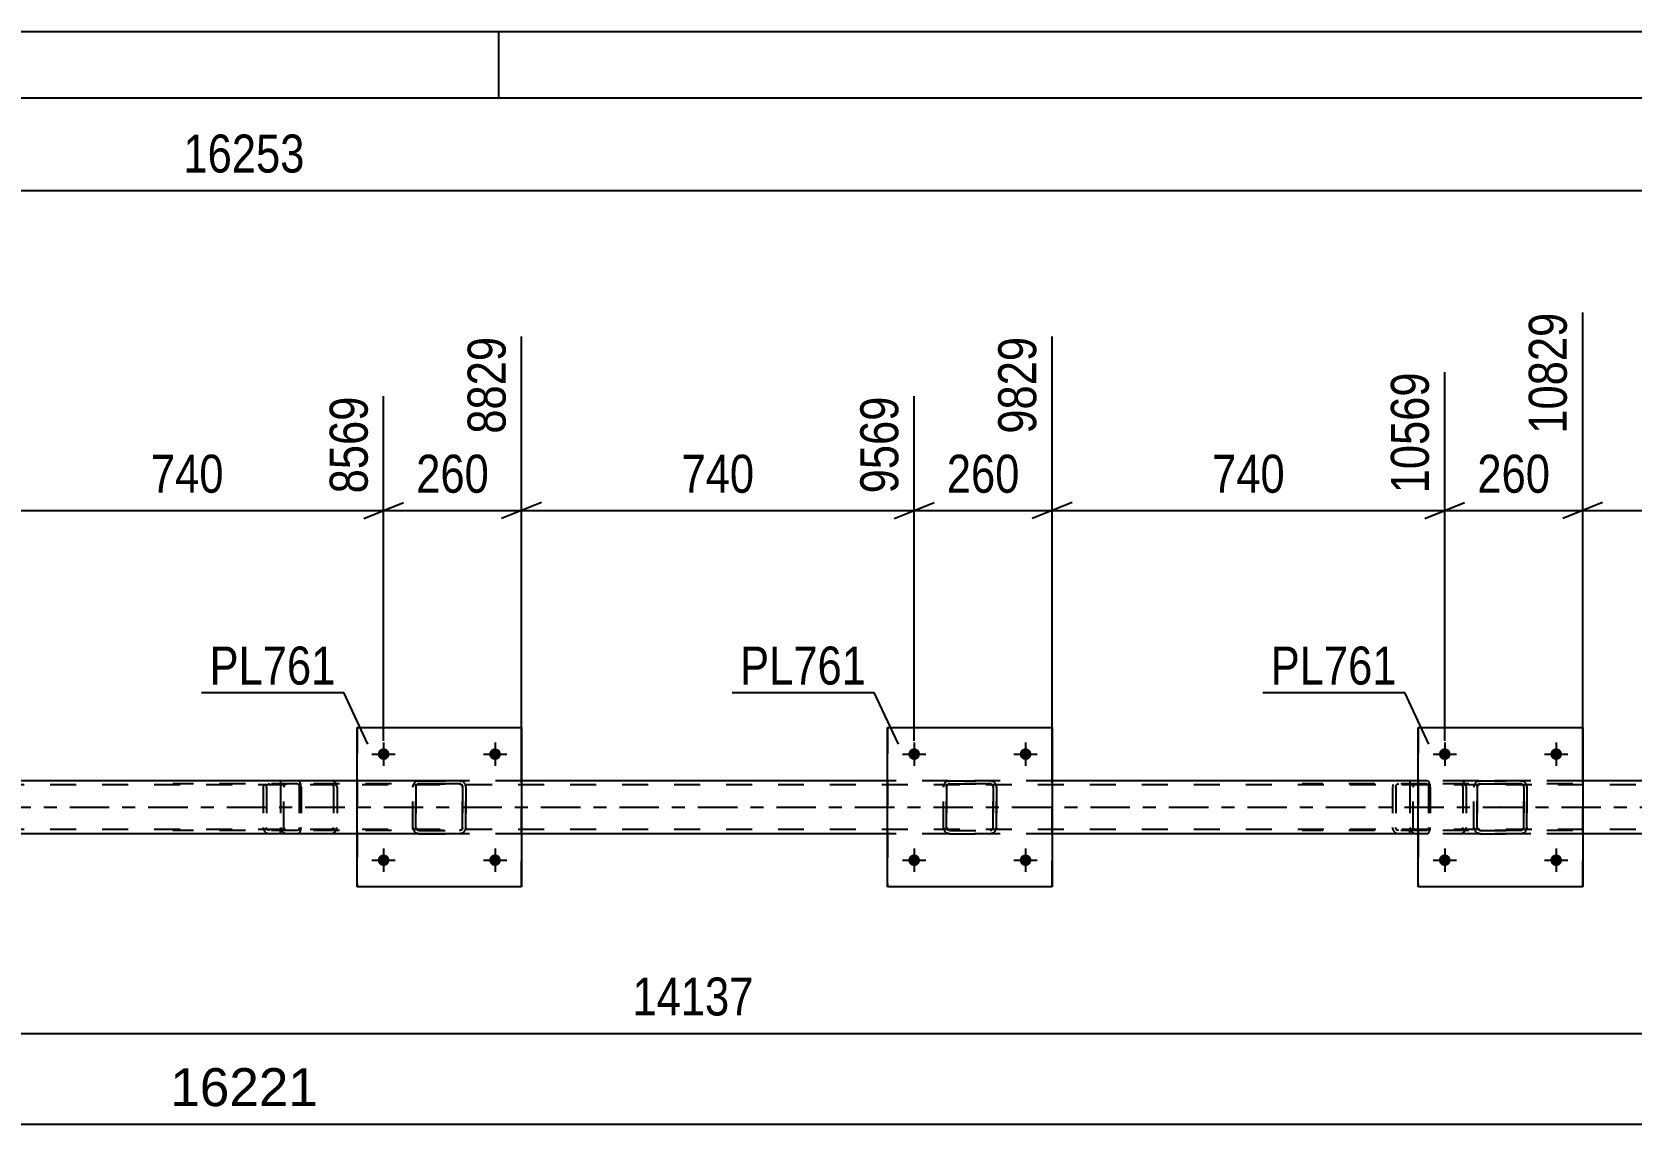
# Model space of a CAD drawing. Header units: millimetres. Extents: x 0 to 841, y 0 to 594.
# Drawn here: x 385.8 to 506.4, y 511.6 to 594 of the extents above; entities that cross this region are included whole.
import ezdxf

# ---------------------------------------------------------------- set-up
doc = ezdxf.new("R2010")
doc.units = ezdxf.units.MM
doc.linetypes.add('DXK_LINE_DOT2', pattern=[3.9198, 1.9599, -1.9599])
doc.linetypes.add('DXK_LINE_DOT3', pattern=[5.9187, 2.979, -0.9799, 0.9799, -0.9799])
doc.styles.add('Arial', font='ARIAL.TTF', dxfattribs={"height": 0.2})
doc.styles.add('Arial Narrow', font='ARIALN.TTF', dxfattribs={"height": 0.2})

# ---------------------------------------------------------------- blocks, each defined once
blk = doc.blocks.new('Unknown-317311729-1113')
at = {"color": 5, "linetype": 'Continuous'}
for p, q in [((841, 594), (0, 594)), ((421, 589), (421, 594)), ((836, 589), (5, 589))]:
    blk.add_line(p, q, dxfattribs=at)
blk = doc.blocks.new('Part-317311729-1514 - 1424')
at = {"color": 7, "linetype": 'DXK_LINE_DOT2'}
for p, q in [((490.96, 537.53), (481.56, 537.53)), ((490.96, 537.29), (481.56, 537.29)), ((488.4, 537.19), (488.37, 537.05)), ((488.37, 537.05), (488.37, 534.01)), ((488.41, 537.24), (488.4, 537.19)), ((488.62, 537.05), (488.64, 537.15)), ((488.62, 537.05), (488.62, 534.01)), ((488.64, 537.15), (488.69, 537.22)), ((488.87, 537.53), (488.68, 537.5)), ((488.69, 537.22), (488.77, 537.28)), ((488.77, 537.28), (488.87, 537.29)), ((489.69, 537.53), (489.69, 537.29)), ((491.07, 537.5), (490.96, 537.53)), ((490.96, 537.29), (491.01, 537.28)), ((491.01, 537.28), (491.06, 537.22)), ((491.06, 537.22), (491.09, 537.15)), ((491.15, 537.39), (491.07, 537.5)), ((491.09, 537.15), (491.1, 537.05)), ((491.1, 537.05), (491.1, 534.01)), ((491.21, 537.24), (491.15, 537.39)), ((491.23, 537.05), (491.21, 537.24)), ((491.23, 537.05), (491.23, 534.01)), ((490.96, 533.77), (481.56, 533.77)), ((490.96, 533.53), (481.56, 533.53)), ((488.37, 534.01), (488.39, 533.93)), ((488.39, 533.93), (488.41, 533.83)), ((488.64, 533.92), (488.62, 534.01)), ((488.69, 533.84), (488.64, 533.92)), ((488.68, 533.57), (488.87, 533.53)), ((488.77, 533.79), (488.69, 533.84)), ((488.87, 533.77), (488.77, 533.79)), ((489.69, 533.53), (489.69, 533.77)), ((491.01, 533.79), (490.96, 533.77)), ((490.96, 533.53), (491.07, 533.57)), ((491.06, 533.84), (491.01, 533.79)), ((491.09, 533.92), (491.06, 533.84)), ((491.07, 533.57), (491.15, 533.67)), ((491.1, 534.01), (491.09, 533.92)), ((491.15, 533.67), (491.21, 533.83)), ((491.21, 533.83), (491.23, 534.01))]:
    blk.add_line(p, q, dxfattribs=at)
blk.add_arc((488.86, 534.03), 0.492, 203.8494, 248.8059, dxfattribs=at)
blk = doc.blocks.new('Bolt-317311729-1639 - 1424')
at = {"linetype": 'Continuous'}
for points in [[(411.88, 531.53), (411.89, 531.62), (411.92, 531.71), (411.97, 531.79), (412.03, 531.86), (412.1, 531.91), (412.19, 531.95), (412.28, 531.97), (412.37, 531.97), (412.46, 531.95), (412.54, 531.91), (412.62, 531.86), (412.68, 531.79), (412.72, 531.71), (412.75, 531.62), (412.76, 531.53), (412.75, 531.44), (412.72, 531.35), (412.68, 531.27), (412.62, 531.21), (412.54, 531.15), (412.46, 531.11), (412.37, 531.1), (412.28, 531.1), (412.19, 531.11), (412.1, 531.15), (412.03, 531.21), (411.97, 531.27), (411.92, 531.35), (411.89, 531.44)], [(420.28, 531.53), (420.29, 531.62), (420.32, 531.71), (420.37, 531.79), (420.43, 531.86), (420.5, 531.91), (420.59, 531.95), (420.68, 531.97), (420.77, 531.97), (420.86, 531.95), (420.94, 531.91), (421.02, 531.86), (421.08, 531.79), (421.12, 531.71), (421.15, 531.62), (421.16, 531.53), (421.15, 531.44), (421.12, 531.35), (421.08, 531.27), (421.02, 531.21), (420.94, 531.15), (420.86, 531.11), (420.77, 531.1), (420.68, 531.1), (420.59, 531.11), (420.5, 531.15), (420.43, 531.21), (420.37, 531.27), (420.32, 531.35), (420.29, 531.44)]]:
    blk.add_hatch(color=1, dxfattribs=at).paths.add_polyline_path(points)
at = {"color": 1, "linetype": 'Continuous'}
for p, q in [((412.32, 532.41), (412.32, 530.65)), ((420.72, 532.41), (420.72, 530.65)), ((411.44, 531.53), (413.2, 531.53)), ((419.84, 531.53), (421.6, 531.53))]:
    blk.add_line(p, q, dxfattribs=at)
blk = doc.blocks.new('Part-317311729-1515 - 1424')
at = {"color": 7, "linetype": 'DXK_LINE_DOT2'}
for p, q in [((405.83, 537.53), (396.42, 537.53)), ((405.83, 537.29), (396.42, 537.29)), ((403.26, 537.19), (403.23, 537.05)), ((403.23, 537.05), (403.23, 534.01)), ((403.27, 537.24), (403.26, 537.19)), ((403.48, 537.05), (403.5, 537.15)), ((403.48, 537.05), (403.48, 534.01)), ((403.5, 537.15), (403.56, 537.22)), ((403.74, 537.53), (403.54, 537.5)), ((403.56, 537.22), (403.64, 537.28)), ((403.64, 537.28), (403.74, 537.29)), ((404.55, 537.53), (404.55, 537.29)), ((405.93, 537.5), (405.83, 537.53)), ((405.83, 537.29), (405.88, 537.28)), ((405.88, 537.28), (405.92, 537.22)), ((405.92, 537.22), (405.95, 537.15)), ((406.02, 537.39), (405.93, 537.5)), ((405.95, 537.15), (405.96, 537.05)), ((405.96, 537.05), (405.96, 534.01)), ((406.08, 537.24), (406.02, 537.39)), ((406.1, 537.05), (406.08, 537.24)), ((406.1, 537.05), (406.1, 534.01)), ((405.83, 533.77), (396.42, 533.77)), ((405.83, 533.53), (396.42, 533.53)), ((403.23, 534.01), (403.25, 533.93)), ((403.25, 533.93), (403.27, 533.83)), ((403.5, 533.92), (403.48, 534.01)), ((403.56, 533.84), (403.5, 533.92)), ((403.54, 533.57), (403.74, 533.53)), ((403.64, 533.79), (403.56, 533.84)), ((403.74, 533.77), (403.64, 533.79)), ((404.55, 533.53), (404.55, 533.77)), ((405.88, 533.79), (405.83, 533.77)), ((405.83, 533.53), (405.93, 533.57)), ((405.92, 533.84), (405.88, 533.79)), ((405.95, 533.92), (405.92, 533.84)), ((405.93, 533.57), (406.02, 533.67)), ((405.96, 534.01), (405.95, 533.92)), ((406.02, 533.67), (406.08, 533.83)), ((406.08, 533.83), (406.1, 534.01))]:
    blk.add_line(p, q, dxfattribs=at)
blk.add_arc((403.72, 534.03), 0.492, 203.8494, 248.8059, dxfattribs=at)
blk = doc.blocks.new('Bolt-317311729-1635 - 1424')
at = {"linetype": 'Continuous'}
for points in [[(491.88, 531.53), (491.89, 531.62), (491.92, 531.71), (491.96, 531.79), (492.03, 531.86), (492.1, 531.91), (492.18, 531.95), (492.27, 531.97), (492.37, 531.97), (492.46, 531.95), (492.54, 531.91), (492.61, 531.86), (492.68, 531.79), (492.72, 531.71), (492.75, 531.62), (492.76, 531.53), (492.75, 531.44), (492.72, 531.35), (492.68, 531.27), (492.61, 531.21), (492.54, 531.15), (492.46, 531.11), (492.37, 531.1), (492.27, 531.1), (492.18, 531.11), (492.1, 531.15), (492.03, 531.21), (491.96, 531.27), (491.92, 531.35), (491.89, 531.44)], [(500.28, 531.53), (500.29, 531.62), (500.32, 531.71), (500.36, 531.79), (500.43, 531.86), (500.5, 531.91), (500.58, 531.95), (500.67, 531.97), (500.77, 531.97), (500.86, 531.95), (500.94, 531.91), (501.01, 531.86), (501.08, 531.79), (501.12, 531.71), (501.15, 531.62), (501.16, 531.53), (501.15, 531.44), (501.12, 531.35), (501.08, 531.27), (501.01, 531.21), (500.94, 531.15), (500.86, 531.11), (500.77, 531.1), (500.67, 531.1), (500.58, 531.11), (500.5, 531.15), (500.43, 531.21), (500.36, 531.27), (500.32, 531.35), (500.29, 531.44)]]:
    blk.add_hatch(color=1, dxfattribs=at).paths.add_polyline_path(points)
at = {"color": 1, "linetype": 'Continuous'}
for p, q in [((492.32, 532.41), (492.32, 530.65)), ((500.72, 532.41), (500.72, 530.65)), ((491.44, 531.53), (493.2, 531.53)), ((499.84, 531.53), (501.6, 531.53))]:
    blk.add_line(p, q, dxfattribs=at)
blk = doc.blocks.new('Part-317311729-1556 - 1424')
at = {"color": 7, "linetype": 'DXK_LINE_DOT2'}
for p, q in [((414.52, 537.05), (414.55, 537.24)), ((414.56, 537.24), (414.52, 537.05)), ((414.52, 534.01), (414.52, 537.05)), ((414.52, 537.05), (414.52, 537.05)), ((414.52, 534.01), (414.52, 537.05)), ((414.78, 537.15), (414.76, 537.05)), ((414.76, 537.05), (414.78, 537.14)), ((414.76, 534.01), (414.76, 537.05)), ((414.76, 537.05), (414.76, 537.05)), ((414.76, 537.05), (414.76, 534.01)), ((414.78, 537.14), (414.83, 537.22)), ((414.83, 537.22), (414.78, 537.15)), ((414.81, 537.5), (415, 537.53)), ((415, 537.53), (414.82, 537.5)), ((414.91, 537.28), (414.83, 537.22)), ((414.83, 537.22), (414.91, 537.27)), ((414.91, 537.27), (415, 537.29)), ((415, 537.29), (414.91, 537.28)), ((415, 537.53), (418.04, 537.53)), ((415, 537.53), (415, 537.53)), ((415, 537.53), (418.04, 537.53)), ((415, 537.29), (418.04, 537.29)), ((415, 537.29), (415, 537.29)), ((418.04, 537.29), (415, 537.29)), ((418.04, 537.53), (418.04, 537.53)), ((418.04, 537.53), (418.22, 537.5)), ((418.23, 537.5), (418.04, 537.53)), ((418.04, 537.29), (418.04, 537.29)), ((418.04, 537.29), (418.13, 537.27)), ((418.13, 537.28), (418.04, 537.29)), ((418.13, 537.28), (418.13, 537.27)), ((418.21, 537.22), (418.13, 537.28)), ((418.13, 537.27), (418.21, 537.22)), ((418.21, 537.22), (418.26, 537.14)), ((418.26, 537.15), (418.21, 537.22)), ((418.28, 537.05), (418.26, 537.15)), ((418.26, 537.14), (418.28, 537.05)), ((418.28, 534.01), (418.28, 537.05)), ((418.28, 537.05), (418.28, 537.05)), ((418.28, 537.05), (418.28, 534.01)), ((418.48, 537.24), (418.52, 537.05)), ((418.52, 537.05), (418.49, 537.24)), ((418.52, 534.01), (418.52, 537.05)), ((418.52, 537.05), (418.52, 537.05)), ((418.52, 537.05), (418.52, 534.01)), ((414.52, 534.01), (414.52, 534.01)), ((414.55, 533.83), (414.52, 534.01)), ((414.52, 534.01), (414.56, 533.83)), ((414.76, 534.01), (414.76, 534.01)), ((414.78, 533.92), (414.76, 534.01)), ((414.76, 534.01), (414.78, 533.92)), ((414.83, 533.84), (414.78, 533.92)), ((414.78, 533.92), (414.83, 533.84)), ((414.81, 533.57), (414.82, 533.57)), ((415, 533.53), (414.81, 533.57)), ((414.82, 533.57), (415, 533.53)), ((414.91, 533.79), (414.83, 533.84)), ((414.83, 533.84), (414.91, 533.79)), ((415, 533.77), (414.91, 533.79)), ((414.91, 533.79), (415, 533.77)), ((415, 533.77), (418.04, 533.77)), ((415, 533.77), (415, 533.77)), ((415, 533.77), (418.04, 533.77)), ((415, 533.53), (418.04, 533.53)), ((415, 533.53), (415, 533.53)), ((415, 533.53), (418.04, 533.53)), ((418.13, 533.79), (418.04, 533.77)), ((418.04, 533.77), (418.13, 533.79)), ((418.04, 533.77), (418.04, 533.77)), ((418.22, 533.57), (418.04, 533.53)), ((418.04, 533.53), (418.23, 533.57)), ((418.04, 533.53), (418.04, 533.53)), ((418.21, 533.84), (418.13, 533.79)), ((418.13, 533.79), (418.21, 533.84)), ((418.26, 533.92), (418.21, 533.84)), ((418.21, 533.84), (418.26, 533.92)), ((418.28, 534.01), (418.26, 533.92)), ((418.26, 533.92), (418.28, 534.01)), ((418.28, 534.01), (418.28, 534.01)), ((418.52, 534.01), (418.48, 533.83)), ((418.49, 533.83), (418.52, 534.01)), ((418.52, 534.01), (418.52, 534.01))]:
    blk.add_line(p, q, dxfattribs=at)
at = {"color": 7, "linetype": 'DXK_LINE_DOT3'}
blk.add_line((416.53, 535.53), (416.52, 535.53), dxfattribs=at)
at = {"color": 7, "linetype": 'DXK_LINE_DOT2'}
for centre, start, end in [((415, 537.05), 112.5, 157.5), ((415, 537.05), 112.5, 157.5), ((418.04, 537.05), 22.5, 67.5), ((418.04, 537.05), 22.5, 67.5), ((415, 534.01), 202.5, 247.5), ((415, 534.01), 202.5, 247.5), ((418.04, 534.01), 292.5, 337.5), ((418.04, 534.01), 292.5, 337.5)]:
    blk.add_arc(centre, 0.48, start, end, dxfattribs=at)
blk = doc.blocks.new('Part-317311729-1561 - 1424')
at = {"color": 2, "linetype": 'Continuous'}
for p, q in [((410.32, 529.53), (410.32, 541.53)), ((410.32, 541.53), (410.32, 541.53)), ((410.32, 541.53), (422.72, 541.53)), ((422.72, 541.53), (422.72, 529.53)), ((410.32, 529.53), (410.32, 529.53)), ((422.72, 529.53), (410.32, 529.53))]:
    blk.add_line(p, q, dxfattribs=at)
at = {"color": 7, "linetype": 'DXK_LINE_DOT2'}
for p, q in [((410.32, 541.53), (410.32, 529.53)), ((410.32, 541.53), (410.32, 541.53)), ((422.72, 529.53), (422.72, 541.53)), ((410.32, 529.53), (410.32, 529.53))]:
    blk.add_line(p, q, dxfattribs=at)
blk = doc.blocks.new('Part-317311729-1562 - 1424')
at = {"color": 7, "linetype": 'DXK_LINE_DOT2'}
for p, q in [((454.52, 537.05), (454.55, 537.24)), ((454.56, 537.24), (454.52, 537.05)), ((454.52, 534.01), (454.52, 537.05)), ((454.52, 537.05), (454.52, 537.05)), ((454.52, 534.01), (454.52, 537.05)), ((454.77, 537.15), (454.76, 537.05)), ((454.76, 537.05), (454.78, 537.14)), ((454.76, 534.01), (454.76, 537.05)), ((454.76, 537.05), (454.76, 537.05)), ((454.76, 537.05), (454.76, 534.01)), ((454.83, 537.22), (454.77, 537.15)), ((454.78, 537.14), (454.83, 537.22)), ((454.81, 537.5), (455, 537.53)), ((455, 537.53), (454.82, 537.5)), ((454.9, 537.28), (454.83, 537.22)), ((454.83, 537.22), (454.91, 537.27)), ((455, 537.29), (454.9, 537.28)), ((454.91, 537.27), (455, 537.29)), ((455, 537.53), (458.04, 537.53)), ((455, 537.53), (455, 537.53)), ((455, 537.53), (458.04, 537.53)), ((455, 537.29), (458.04, 537.29)), ((455, 537.29), (455, 537.29)), ((458.04, 537.29), (455, 537.29)), ((458.04, 537.53), (458.04, 537.53)), ((458.04, 537.53), (458.22, 537.5)), ((458.22, 537.5), (458.04, 537.53)), ((458.04, 537.29), (458.04, 537.29)), ((458.04, 537.29), (458.13, 537.27)), ((458.13, 537.28), (458.04, 537.29)), ((458.13, 537.28), (458.13, 537.27)), ((458.21, 537.22), (458.13, 537.28)), ((458.13, 537.27), (458.21, 537.22)), ((458.21, 537.22), (458.26, 537.14)), ((458.26, 537.15), (458.21, 537.22)), ((458.28, 537.05), (458.26, 537.15)), ((458.26, 537.14), (458.28, 537.05)), ((458.28, 534.01), (458.28, 537.05)), ((458.28, 537.05), (458.28, 537.05)), ((458.28, 537.05), (458.28, 534.01)), ((458.48, 537.24), (458.52, 537.05)), ((458.52, 537.05), (458.48, 537.24)), ((458.52, 534.01), (458.52, 537.05)), ((458.52, 537.05), (458.52, 537.05)), ((458.52, 537.05), (458.52, 534.01)), ((454.52, 534.01), (454.52, 534.01)), ((454.55, 533.83), (454.52, 534.01)), ((454.52, 534.01), (454.56, 533.83)), ((454.76, 534.01), (454.76, 534.01)), ((454.78, 533.92), (454.76, 534.01)), ((454.76, 534.01), (454.77, 533.92)), ((454.77, 533.92), (454.83, 533.84)), ((454.83, 533.84), (454.78, 533.92)), ((454.81, 533.57), (454.82, 533.57)), ((455, 533.53), (454.81, 533.57)), ((454.82, 533.57), (455, 533.53)), ((454.91, 533.79), (454.83, 533.84)), ((454.83, 533.84), (454.9, 533.79)), ((454.9, 533.79), (455, 533.77)), ((455, 533.77), (454.91, 533.79)), ((455, 533.77), (458.04, 533.77)), ((455, 533.77), (455, 533.77)), ((455, 533.77), (458.04, 533.77)), ((455, 533.53), (458.04, 533.53)), ((455, 533.53), (455, 533.53)), ((455, 533.53), (458.04, 533.53)), ((458.13, 533.79), (458.04, 533.77)), ((458.04, 533.77), (458.13, 533.79)), ((458.04, 533.77), (458.04, 533.77)), ((458.22, 533.57), (458.04, 533.53)), ((458.04, 533.53), (458.22, 533.57)), ((458.04, 533.53), (458.04, 533.53)), ((458.21, 533.84), (458.13, 533.79)), ((458.13, 533.79), (458.21, 533.84)), ((458.26, 533.92), (458.21, 533.84)), ((458.21, 533.84), (458.26, 533.92)), ((458.28, 534.01), (458.26, 533.92)), ((458.26, 533.92), (458.28, 534.01)), ((458.28, 534.01), (458.28, 534.01)), ((458.52, 534.01), (458.48, 533.83)), ((458.48, 533.83), (458.52, 534.01)), ((458.52, 534.01), (458.52, 534.01))]:
    blk.add_line(p, q, dxfattribs=at)
at = {"color": 7, "linetype": 'DXK_LINE_DOT3'}
blk.add_line((456.52, 535.53), (456.51, 535.53), dxfattribs=at)
at = {"color": 7, "linetype": 'DXK_LINE_DOT2'}
for centre, start, end in [((455, 537.05), 112.5, 157.5), ((455, 537.05), 112.5, 157.5), ((458.04, 537.05), 22.5, 67.5), ((458.04, 537.05), 22.5, 67.5), ((455, 534.01), 202.5, 247.5), ((455, 534.01), 202.5, 247.5), ((458.04, 534.01), 292.5, 337.5), ((458.04, 534.01), 292.5, 337.5)]:
    blk.add_arc(centre, 0.48, start, end, dxfattribs=at)
blk = doc.blocks.new('Part-317311729-1567 - 1424')
at = {"color": 2, "linetype": 'Continuous'}
for p, q in [((450.32, 529.53), (450.32, 541.53)), ((450.32, 541.53), (450.32, 541.53)), ((450.32, 541.53), (462.72, 541.53)), ((462.72, 541.53), (462.72, 529.53)), ((450.32, 529.53), (450.32, 529.53)), ((462.72, 529.53), (450.32, 529.53))]:
    blk.add_line(p, q, dxfattribs=at)
at = {"color": 7, "linetype": 'DXK_LINE_DOT2'}
for p, q in [((450.32, 541.53), (450.32, 529.53)), ((450.32, 541.53), (450.32, 541.53)), ((462.72, 529.53), (462.72, 541.53)), ((450.32, 529.53), (450.32, 529.53))]:
    blk.add_line(p, q, dxfattribs=at)
blk = doc.blocks.new('Part-317311729-1568 - 1424')
at = {"color": 7, "linetype": 'DXK_LINE_DOT2'}
for p, q in [((494.52, 537.05), (494.55, 537.24)), ((494.56, 537.24), (494.52, 537.05)), ((494.52, 534.01), (494.52, 537.05)), ((494.52, 537.05), (494.52, 537.05)), ((494.52, 534.01), (494.52, 537.05)), ((494.77, 537.15), (494.76, 537.05)), ((494.76, 537.05), (494.78, 537.14)), ((494.76, 534.01), (494.76, 537.05)), ((494.76, 537.05), (494.76, 537.05)), ((494.76, 537.05), (494.76, 534.01)), ((494.83, 537.22), (494.77, 537.15)), ((494.78, 537.14), (494.83, 537.22)), ((494.81, 537.5), (495, 537.53)), ((495, 537.53), (494.82, 537.5)), ((494.9, 537.28), (494.83, 537.22)), ((494.83, 537.22), (494.91, 537.27)), ((495, 537.29), (494.9, 537.28)), ((494.91, 537.27), (495, 537.29)), ((495, 537.53), (498.04, 537.53)), ((495, 537.53), (495, 537.53)), ((495, 537.53), (498.04, 537.53)), ((495, 537.29), (498.04, 537.29)), ((495, 537.29), (495, 537.29)), ((498.04, 537.29), (495, 537.29)), ((498.04, 537.53), (498.04, 537.53)), ((498.04, 537.53), (498.22, 537.5)), ((498.22, 537.5), (498.04, 537.53)), ((498.04, 537.29), (498.04, 537.29)), ((498.04, 537.29), (498.13, 537.27)), ((498.13, 537.28), (498.04, 537.29)), ((498.13, 537.28), (498.13, 537.27)), ((498.2, 537.22), (498.13, 537.28)), ((498.13, 537.27), (498.21, 537.22)), ((498.26, 537.15), (498.2, 537.22)), ((498.21, 537.22), (498.26, 537.14)), ((498.28, 537.05), (498.26, 537.15)), ((498.26, 537.14), (498.28, 537.05)), ((498.28, 534.01), (498.28, 537.05)), ((498.28, 537.05), (498.28, 537.05)), ((498.28, 537.05), (498.28, 534.01)), ((498.48, 537.24), (498.52, 537.05)), ((498.52, 537.05), (498.48, 537.24)), ((498.52, 534.01), (498.52, 537.05)), ((498.52, 537.05), (498.52, 537.05)), ((498.52, 537.05), (498.52, 534.01)), ((494.52, 534.01), (494.52, 534.01)), ((494.55, 533.83), (494.52, 534.01)), ((494.52, 534.01), (494.56, 533.83)), ((494.76, 534.01), (494.76, 534.01)), ((494.78, 533.92), (494.76, 534.01)), ((494.76, 534.01), (494.77, 533.92)), ((494.77, 533.92), (494.83, 533.84)), ((494.83, 533.84), (494.78, 533.92)), ((494.81, 533.57), (494.82, 533.57)), ((495, 533.53), (494.81, 533.57)), ((494.82, 533.57), (495, 533.53)), ((494.91, 533.79), (494.83, 533.84)), ((494.83, 533.84), (494.9, 533.79)), ((494.9, 533.79), (495, 533.77)), ((495, 533.77), (494.91, 533.79)), ((495, 533.77), (498.04, 533.77)), ((495, 533.77), (495, 533.77)), ((495, 533.77), (498.04, 533.77)), ((495, 533.53), (498.04, 533.53)), ((495, 533.53), (495, 533.53)), ((495, 533.53), (498.04, 533.53)), ((498.13, 533.79), (498.04, 533.77)), ((498.04, 533.77), (498.13, 533.79)), ((498.04, 533.77), (498.04, 533.77)), ((498.22, 533.57), (498.04, 533.53)), ((498.04, 533.53), (498.22, 533.57)), ((498.04, 533.53), (498.04, 533.53)), ((498.21, 533.84), (498.13, 533.79)), ((498.13, 533.79), (498.2, 533.84)), ((498.2, 533.84), (498.26, 533.92)), ((498.26, 533.92), (498.21, 533.84)), ((498.28, 534.01), (498.26, 533.92)), ((498.26, 533.92), (498.28, 534.01)), ((498.28, 534.01), (498.28, 534.01)), ((498.52, 534.01), (498.48, 533.83)), ((498.48, 533.83), (498.52, 534.01)), ((498.52, 534.01), (498.52, 534.01))]:
    blk.add_line(p, q, dxfattribs=at)
at = {"color": 7, "linetype": 'DXK_LINE_DOT3'}
blk.add_line((496.52, 535.53), (496.51, 535.53), dxfattribs=at)
at = {"color": 7, "linetype": 'DXK_LINE_DOT2'}
for centre, start, end in [((495, 537.05), 112.5, 157.5), ((495, 537.05), 112.5, 157.5), ((498.04, 537.05), 22.5, 67.5), ((498.04, 537.05), 22.5, 67.5), ((495, 534.01), 202.5, 247.5), ((495, 534.01), 202.5, 247.5), ((498.04, 534.01), 292.5, 337.5), ((498.04, 534.01), 292.5, 337.5)]:
    blk.add_arc(centre, 0.48, start, end, dxfattribs=at)
blk = doc.blocks.new('Part-317311729-1573 - 1424')
at = {"color": 2, "linetype": 'Continuous'}
for p, q in [((490.32, 529.53), (490.32, 541.53)), ((490.32, 541.53), (490.32, 541.53)), ((490.32, 541.53), (502.72, 541.53)), ((502.72, 541.53), (502.72, 529.53)), ((490.32, 529.53), (490.32, 529.53)), ((502.72, 529.53), (490.32, 529.53))]:
    blk.add_line(p, q, dxfattribs=at)
at = {"color": 7, "linetype": 'DXK_LINE_DOT2'}
for p, q in [((490.32, 541.53), (490.32, 529.53)), ((490.32, 541.53), (490.32, 541.53)), ((502.72, 529.53), (502.72, 541.53)), ((490.32, 529.53), (490.32, 529.53))]:
    blk.add_line(p, q, dxfattribs=at)
blk = doc.blocks.new('Bolt-317311729-1634 - 1424')
at = {"linetype": 'Continuous'}
for points in [[(491.88, 539.53), (491.89, 539.62), (491.92, 539.71), (491.96, 539.79), (492.03, 539.86), (492.1, 539.91), (492.18, 539.95), (492.27, 539.97), (492.37, 539.97), (492.46, 539.95), (492.54, 539.91), (492.61, 539.86), (492.68, 539.79), (492.72, 539.71), (492.75, 539.62), (492.76, 539.53), (492.75, 539.44), (492.72, 539.35), (492.68, 539.27), (492.61, 539.21), (492.54, 539.15), (492.46, 539.11), (492.37, 539.1), (492.27, 539.1), (492.18, 539.11), (492.1, 539.15), (492.03, 539.21), (491.96, 539.27), (491.92, 539.35), (491.89, 539.44)], [(500.28, 539.53), (500.29, 539.62), (500.32, 539.71), (500.36, 539.79), (500.43, 539.86), (500.5, 539.91), (500.58, 539.95), (500.67, 539.97), (500.77, 539.97), (500.86, 539.95), (500.94, 539.91), (501.01, 539.86), (501.08, 539.79), (501.12, 539.71), (501.15, 539.62), (501.16, 539.53), (501.15, 539.44), (501.12, 539.35), (501.08, 539.27), (501.01, 539.21), (500.94, 539.15), (500.86, 539.11), (500.77, 539.1), (500.67, 539.1), (500.58, 539.11), (500.5, 539.15), (500.43, 539.21), (500.36, 539.27), (500.32, 539.35), (500.29, 539.44)]]:
    blk.add_hatch(color=1, dxfattribs=at).paths.add_polyline_path(points)
at = {"color": 1, "linetype": 'Continuous'}
for p, q in [((492.32, 540.41), (492.32, 538.65)), ((500.72, 540.41), (500.72, 538.65)), ((491.44, 539.53), (493.2, 539.53)), ((499.84, 539.53), (501.6, 539.53))]:
    blk.add_line(p, q, dxfattribs=at)
blk = doc.blocks.new('Bolt-317311729-1636 - 1424')
at = {"linetype": 'Continuous'}
for points in [[(451.88, 539.53), (451.89, 539.62), (451.92, 539.71), (451.96, 539.79), (452.03, 539.86), (452.1, 539.91), (452.18, 539.95), (452.27, 539.97), (452.37, 539.97), (452.46, 539.95), (452.54, 539.91), (452.61, 539.86), (452.68, 539.79), (452.72, 539.71), (452.75, 539.62), (452.76, 539.53), (452.75, 539.44), (452.72, 539.35), (452.68, 539.27), (452.61, 539.21), (452.54, 539.15), (452.46, 539.11), (452.37, 539.1), (452.27, 539.1), (452.18, 539.11), (452.1, 539.15), (452.03, 539.21), (451.96, 539.27), (451.92, 539.35), (451.89, 539.44)], [(460.28, 539.53), (460.29, 539.62), (460.32, 539.71), (460.36, 539.79), (460.43, 539.86), (460.5, 539.91), (460.58, 539.95), (460.67, 539.97), (460.77, 539.97), (460.86, 539.95), (460.94, 539.91), (461.01, 539.86), (461.08, 539.79), (461.12, 539.71), (461.15, 539.62), (461.16, 539.53), (461.15, 539.44), (461.12, 539.35), (461.08, 539.27), (461.01, 539.21), (460.94, 539.15), (460.86, 539.11), (460.77, 539.1), (460.67, 539.1), (460.58, 539.11), (460.5, 539.15), (460.43, 539.21), (460.36, 539.27), (460.32, 539.35), (460.29, 539.44)]]:
    blk.add_hatch(color=1, dxfattribs=at).paths.add_polyline_path(points)
at = {"color": 1, "linetype": 'Continuous'}
for p, q in [((452.32, 540.41), (452.32, 538.65)), ((460.72, 540.41), (460.72, 538.65)), ((451.44, 539.53), (453.2, 539.53)), ((459.84, 539.53), (461.6, 539.53))]:
    blk.add_line(p, q, dxfattribs=at)
blk = doc.blocks.new('Bolt-317311729-1637 - 1424')
at = {"linetype": 'Continuous'}
for points in [[(451.88, 531.53), (451.89, 531.62), (451.92, 531.71), (451.96, 531.79), (452.03, 531.86), (452.1, 531.91), (452.18, 531.95), (452.27, 531.97), (452.37, 531.97), (452.46, 531.95), (452.54, 531.91), (452.61, 531.86), (452.68, 531.79), (452.72, 531.71), (452.75, 531.62), (452.76, 531.53), (452.75, 531.44), (452.72, 531.35), (452.68, 531.27), (452.61, 531.21), (452.54, 531.15), (452.46, 531.11), (452.37, 531.1), (452.27, 531.1), (452.18, 531.11), (452.1, 531.15), (452.03, 531.21), (451.96, 531.27), (451.92, 531.35), (451.89, 531.44)], [(460.28, 531.53), (460.29, 531.62), (460.32, 531.71), (460.36, 531.79), (460.43, 531.86), (460.5, 531.91), (460.58, 531.95), (460.67, 531.97), (460.77, 531.97), (460.86, 531.95), (460.94, 531.91), (461.01, 531.86), (461.08, 531.79), (461.12, 531.71), (461.15, 531.62), (461.16, 531.53), (461.15, 531.44), (461.12, 531.35), (461.08, 531.27), (461.01, 531.21), (460.94, 531.15), (460.86, 531.11), (460.77, 531.1), (460.67, 531.1), (460.58, 531.11), (460.5, 531.15), (460.43, 531.21), (460.36, 531.27), (460.32, 531.35), (460.29, 531.44)]]:
    blk.add_hatch(color=1, dxfattribs=at).paths.add_polyline_path(points)
at = {"color": 1, "linetype": 'Continuous'}
for p, q in [((452.32, 532.41), (452.32, 530.65)), ((460.72, 532.41), (460.72, 530.65)), ((451.44, 531.53), (453.2, 531.53)), ((459.84, 531.53), (461.6, 531.53))]:
    blk.add_line(p, q, dxfattribs=at)
blk = doc.blocks.new('Bolt-317311729-1638 - 1424')
at = {"linetype": 'Continuous'}
for points in [[(411.88, 539.53), (411.89, 539.62), (411.92, 539.71), (411.97, 539.79), (412.03, 539.86), (412.1, 539.91), (412.19, 539.95), (412.28, 539.97), (412.37, 539.97), (412.46, 539.95), (412.54, 539.91), (412.62, 539.86), (412.68, 539.79), (412.72, 539.71), (412.75, 539.62), (412.76, 539.53), (412.75, 539.44), (412.72, 539.35), (412.68, 539.27), (412.62, 539.21), (412.54, 539.15), (412.46, 539.11), (412.37, 539.1), (412.28, 539.1), (412.19, 539.11), (412.1, 539.15), (412.03, 539.21), (411.97, 539.27), (411.92, 539.35), (411.89, 539.44)], [(420.28, 539.53), (420.29, 539.62), (420.32, 539.71), (420.37, 539.79), (420.43, 539.86), (420.5, 539.91), (420.59, 539.95), (420.68, 539.97), (420.77, 539.97), (420.86, 539.95), (420.94, 539.91), (421.02, 539.86), (421.08, 539.79), (421.12, 539.71), (421.15, 539.62), (421.16, 539.53), (421.15, 539.44), (421.12, 539.35), (421.08, 539.27), (421.02, 539.21), (420.94, 539.15), (420.86, 539.11), (420.77, 539.1), (420.68, 539.1), (420.59, 539.11), (420.5, 539.15), (420.43, 539.21), (420.37, 539.27), (420.32, 539.35), (420.29, 539.44)]]:
    blk.add_hatch(color=1, dxfattribs=at).paths.add_polyline_path(points)
at = {"color": 1, "linetype": 'Continuous'}
for p, q in [((412.32, 540.41), (412.32, 538.65)), ((420.72, 540.41), (420.72, 538.65)), ((411.44, 539.53), (413.2, 539.53)), ((419.84, 539.53), (421.6, 539.53))]:
    blk.add_line(p, q, dxfattribs=at)
blk = doc.blocks.new('Part-317311729-1675 - 1424')
at = {"color": 7, "linetype": 'DXK_LINE_DOT2'}
for p, q in [((718.4, 537.21), (122.32, 537.21)), ((422.72, 537.53), (410.32, 537.53)), ((462.72, 537.53), (450.32, 537.53)), ((502.72, 537.53), (490.32, 537.53)), ((718.4, 533.85), (122.32, 533.85)), ((422.72, 533.53), (410.32, 533.53)), ((462.72, 533.53), (450.32, 533.53)), ((502.72, 533.53), (490.32, 533.53))]:
    blk.add_line(p, q, dxfattribs=at)
at = {"color": 2, "linetype": 'Continuous'}
for p, q in [((410.32, 537.53), (382.72, 537.53)), ((450.32, 537.53), (422.72, 537.53)), ((490.32, 537.53), (462.72, 537.53)), ((530.32, 537.53), (502.72, 537.53)), ((410.32, 533.53), (382.72, 533.53)), ((450.32, 533.53), (422.72, 533.53)), ((490.32, 533.53), (462.72, 533.53)), ((530.32, 533.53), (502.72, 533.53))]:
    blk.add_line(p, q, dxfattribs=at)
at = {"color": 7, "linetype": 'DXK_LINE_DOT3'}
blk.add_line((122.32, 535.53), (718.4, 535.53), dxfattribs=at)
blk = doc.blocks.new('Part-317311729-1718 - 1424')
at = {"color": 7, "linetype": 'DXK_LINE_DOT2'}
for p, q in [((404.58, 537.19), (404.55, 537.05)), ((404.55, 537.05), (404.55, 534.01)), ((404.59, 537.24), (404.58, 537.19)), ((404.81, 537.05), (404.83, 537.15)), ((404.81, 534.01), (404.81, 537.05)), ((404.83, 537.15), (404.88, 537.22)), ((405.06, 537.53), (404.87, 537.5)), ((404.88, 537.22), (404.96, 537.28)), ((404.96, 537.28), (405.06, 537.29)), ((416.84, 537.53), (405.06, 537.53)), ((416.84, 537.29), (405.06, 537.29)), ((408.49, 537.5), (408.3, 537.53)), ((408.3, 537.29), (408.39, 537.28)), ((408.39, 537.28), (408.48, 537.22)), ((408.48, 537.22), (408.53, 537.15)), ((408.53, 537.15), (408.55, 537.05)), ((408.55, 537.05), (408.55, 534.01)), ((408.78, 537.19), (408.77, 537.24)), ((408.81, 537.05), (408.78, 537.19)), ((408.81, 537.05), (408.81, 534.01)), ((404.55, 534.01), (404.57, 533.93)), ((404.57, 533.93), (404.59, 533.83)), ((404.83, 533.92), (404.81, 534.01)), ((404.88, 533.84), (404.83, 533.92)), ((404.87, 533.57), (405.06, 533.53)), ((404.96, 533.79), (404.88, 533.84)), ((405.06, 533.77), (404.96, 533.79)), ((416.84, 533.77), (405.06, 533.77)), ((416.84, 533.53), (405.06, 533.53)), ((408.39, 533.79), (408.3, 533.77)), ((408.3, 533.53), (408.49, 533.57)), ((408.48, 533.84), (408.39, 533.79)), ((408.53, 533.92), (408.48, 533.84)), ((408.55, 534.01), (408.53, 533.92)), ((408.77, 533.83), (408.79, 533.93)), ((408.79, 533.93), (408.81, 534.01))]:
    blk.add_line(p, q, dxfattribs=at)
for centre, start, end in [((408.32, 537.03), 24.32, 69.2417), ((405.04, 534.03), 204.32, 249.2417), ((408.32, 534.03), 290.7583, 335.68)]:
    blk.add_arc(centre, 0.496, start, end, dxfattribs=at)
blk = doc.blocks.new('Part-317311729-1719 - 1424')
at = {"color": 7, "linetype": 'DXK_LINE_DOT2'}
for p, q in [((489.71, 537.19), (489.69, 537.05)), ((489.69, 537.05), (489.69, 534.01)), ((489.72, 537.24), (489.71, 537.19)), ((489.94, 537.05), (489.96, 537.15)), ((489.94, 534.01), (489.94, 537.05)), ((489.96, 537.15), (490.02, 537.22)), ((490.2, 537.53), (490, 537.5)), ((490.02, 537.22), (490.1, 537.28)), ((490.1, 537.28), (490.2, 537.29)), ((501.97, 537.53), (490.2, 537.53)), ((501.97, 537.29), (490.2, 537.29)), ((493.63, 537.5), (493.43, 537.53)), ((493.43, 537.29), (493.53, 537.28)), ((493.53, 537.28), (493.61, 537.22)), ((493.61, 537.22), (493.67, 537.15)), ((493.67, 537.15), (493.69, 537.05)), ((493.69, 537.05), (493.69, 534.01)), ((493.91, 537.19), (493.9, 537.24)), ((493.94, 537.05), (493.91, 537.19)), ((493.94, 537.05), (493.94, 534.01)), ((489.69, 534.01), (489.7, 533.93)), ((489.7, 533.93), (489.72, 533.83)), ((489.96, 533.92), (489.94, 534.01)), ((490.02, 533.84), (489.96, 533.92)), ((490, 533.57), (490.2, 533.53)), ((490.1, 533.79), (490.02, 533.84)), ((490.2, 533.77), (490.1, 533.79)), ((501.97, 533.77), (490.2, 533.77)), ((501.97, 533.53), (490.2, 533.53)), ((493.53, 533.79), (493.43, 533.77)), ((493.43, 533.53), (493.63, 533.57)), ((493.61, 533.84), (493.53, 533.79)), ((493.67, 533.92), (493.61, 533.84)), ((493.69, 534.01), (493.67, 533.92)), ((493.9, 533.83), (493.94, 534.01))]:
    blk.add_line(p, q, dxfattribs=at)
for centre, start, end in [((493.45, 537.03), 24.32, 69.2417), ((490.18, 534.03), 204.32, 249.2417), ((493.45, 534.03), 290.7583, 335.68)]:
    blk.add_arc(centre, 0.496, start, end, dxfattribs=at)
blk = doc.blocks.new('StraightDimension-317311729-2033 - 1424')
at = {"color": 7, "linetype": 'Continuous'}
for p, q in [((462.72, 538.53), (462.72, 571.02)), ((452.32, 540.53), (452.32, 566.52)), ((450.82, 557.3), (453.82, 558.5)), ((464.22, 558.5), (461.22, 557.3)), ((452.32, 557.9), (462.72, 557.9))]:
    blk.add_line(p, q, dxfattribs=at)
at = {"color": 0}
blk.add_wipeout([(460.86, 558.65), (460.86, 562.85), (454.18, 562.85), (454.18, 558.65)], dxfattribs=at)
at = {"color": 3, "style": 'Arial Narrow'}
blk.add_text('260', height=2.863, dxfattribs=at).set_placement((454.78, 559.25))
at = {"color": 0, "linetype": 'Continuous'}
blk.add_wipeout([(462.12, 571.62), (457.92, 571.62), (457.92, 563.1), (462.12, 563.1)], dxfattribs=at)
at = {"color": 3, "linetype": 'Continuous', "style": 'Arial Narrow'}
blk.add_text('9829', height=2.863, rotation=90.0002, dxfattribs=at).set_placement((461.52, 563.7))
blk = doc.blocks.new('StraightDimension-317311729-2319 - 1424')
at = {"color": 7, "linetype": 'Continuous'}
blk.add_line((85.2, 511.63), (718.4, 511.63), dxfattribs=at)
at = {"color": 0}
blk.add_wipeout([(407.96, 512.38), (407.96, 516.58), (395.64, 516.58), (395.64, 512.38)], dxfattribs=at)
at = {"color": 3, "style": 'Arial'}
blk.add_text('16221', height=2.865, dxfattribs=at).set_placement((396.24, 512.98))
blk = doc.blocks.new('StraightDimension-317311729-2388 - 1424')
at = {"color": 7, "linetype": 'Continuous'}
blk.add_line((84.56, 582.05), (719.04, 582.05), dxfattribs=at)
at = {"color": 0}
blk.add_wipeout([(406.97, 582.8), (406.97, 587), (396.63, 587), (396.63, 582.8)], dxfattribs=at)
at = {"color": 3, "style": 'Arial Narrow'}
blk.add_text('16253', height=2.863, dxfattribs=at).set_placement((397.23, 583.4))
blk = doc.blocks.new('StraightDimension-317311729-1994 - 1424')
at = {"color": 7, "linetype": 'Continuous'}
for p, q in [((502.72, 538.53), (502.72, 572.84)), ((532.32, 540.53), (532.32, 568.34)), ((504.22, 558.5), (501.22, 557.3)), ((530.82, 557.3), (533.82, 558.5)), ((502.72, 557.9), (532.32, 557.9))]:
    blk.add_line(p, q, dxfattribs=at)
at = {"color": 0}
blk.add_wipeout([(520.86, 558.65), (520.86, 562.85), (514.18, 562.85), (514.18, 558.65)], dxfattribs=at)
at = {"color": 3, "style": 'Arial Narrow'}
blk.add_text('740', height=2.863, dxfattribs=at).set_placement((514.78, 559.25))
at = {"color": 0, "linetype": 'Continuous'}
blk.add_wipeout([(531.72, 568.94), (527.52, 568.94), (527.52, 558.6), (531.72, 558.6)], dxfattribs=at)
at = {"color": 3, "linetype": 'Continuous', "style": 'Arial Narrow'}
blk.add_text('11569', height=2.863, rotation=90.0002, dxfattribs=at).set_placement((531.12, 559.2))
blk = doc.blocks.new('StraightDimension-317311729-2007 - 1424')
at = {"color": 7, "linetype": 'Continuous'}
for p, q in [((502.72, 538.53), (502.72, 572.84)), ((492.32, 540.53), (492.32, 568.34)), ((490.82, 557.3), (493.82, 558.5)), ((504.22, 558.5), (501.22, 557.3)), ((492.32, 557.9), (502.72, 557.9))]:
    blk.add_line(p, q, dxfattribs=at)
at = {"color": 0}
blk.add_wipeout([(500.86, 558.65), (500.86, 562.85), (494.18, 562.85), (494.18, 558.65)], dxfattribs=at)
at = {"color": 3, "style": 'Arial Narrow'}
blk.add_text('260', height=2.863, dxfattribs=at).set_placement((494.78, 559.25))
at = {"color": 0, "linetype": 'Continuous'}
blk.add_wipeout([(502.12, 573.44), (497.92, 573.44), (497.92, 563.1), (502.12, 563.1)], dxfattribs=at)
at = {"color": 3, "linetype": 'Continuous', "style": 'Arial Narrow'}
blk.add_text('10829', height=2.863, rotation=90.0002, dxfattribs=at).set_placement((501.52, 563.7))
blk = doc.blocks.new('StraightDimension-317311729-2020 - 1424')
at = {"color": 7, "linetype": 'Continuous'}
for p, q in [((462.72, 538.53), (462.72, 571.02)), ((492.32, 540.53), (492.32, 568.34)), ((464.22, 558.5), (461.22, 557.3)), ((490.82, 557.3), (493.82, 558.5)), ((462.72, 557.9), (492.32, 557.9))]:
    blk.add_line(p, q, dxfattribs=at)
at = {"color": 0}
blk.add_wipeout([(480.86, 558.65), (480.86, 562.85), (474.18, 562.85), (474.18, 558.65)], dxfattribs=at)
at = {"color": 3, "style": 'Arial Narrow'}
blk.add_text('740', height=2.863, dxfattribs=at).set_placement((474.78, 559.25))
at = {"color": 0, "linetype": 'Continuous'}
blk.add_wipeout([(491.72, 568.94), (487.52, 568.94), (487.52, 558.6), (491.72, 558.6)], dxfattribs=at)
at = {"color": 3, "linetype": 'Continuous', "style": 'Arial Narrow'}
blk.add_text('10569', height=2.863, rotation=90.0002, dxfattribs=at).set_placement((491.12, 559.2))
blk = doc.blocks.new('StraightDimension-317311729-2046 - 1424')
at = {"color": 7, "linetype": 'Continuous'}
for p, q in [((422.72, 538.53), (422.72, 571.02)), ((452.32, 540.53), (452.32, 566.52)), ((424.22, 558.5), (421.22, 557.3)), ((450.82, 557.3), (453.82, 558.5)), ((422.72, 557.9), (452.32, 557.9))]:
    blk.add_line(p, q, dxfattribs=at)
at = {"color": 0}
blk.add_wipeout([(440.86, 558.65), (440.86, 562.85), (434.18, 562.85), (434.18, 558.65)], dxfattribs=at)
at = {"color": 3, "style": 'Arial Narrow'}
blk.add_text('740', height=2.863, dxfattribs=at).set_placement((434.78, 559.25))
at = {"color": 0, "linetype": 'Continuous'}
blk.add_wipeout([(451.72, 567.12), (447.52, 567.12), (447.52, 558.6), (451.72, 558.6)], dxfattribs=at)
at = {"color": 3, "linetype": 'Continuous', "style": 'Arial Narrow'}
blk.add_text('9569', height=2.863, rotation=90.0002, dxfattribs=at).set_placement((451.12, 559.2))
blk = doc.blocks.new('StraightDimension-317311729-2059 - 1424')
at = {"color": 7, "linetype": 'Continuous'}
for p, q in [((422.72, 538.53), (422.72, 571.02)), ((412.32, 540.53), (412.32, 566.52)), ((410.82, 557.3), (413.82, 558.5)), ((424.22, 558.5), (421.22, 557.3)), ((412.32, 557.9), (422.72, 557.9))]:
    blk.add_line(p, q, dxfattribs=at)
at = {"color": 0}
blk.add_wipeout([(420.86, 558.65), (420.86, 562.85), (414.18, 562.85), (414.18, 558.65)], dxfattribs=at)
at = {"color": 3, "style": 'Arial Narrow'}
blk.add_text('260', height=2.863, dxfattribs=at).set_placement((414.78, 559.25))
at = {"color": 0, "linetype": 'Continuous'}
blk.add_wipeout([(422.12, 571.62), (417.92, 571.62), (417.92, 563.1), (422.12, 563.1)], dxfattribs=at)
at = {"color": 3, "linetype": 'Continuous', "style": 'Arial Narrow'}
blk.add_text('8829', height=2.863, rotation=90.0002, dxfattribs=at).set_placement((421.52, 563.7))
blk = doc.blocks.new('StraightDimension-317311729-2072 - 1424')
at = {"color": 7, "linetype": 'Continuous'}
for p, q in [((382.72, 538.53), (382.72, 571.02)), ((412.32, 540.53), (412.32, 566.52)), ((384.22, 558.5), (381.22, 557.3)), ((410.82, 557.3), (413.82, 558.5)), ((382.72, 557.9), (412.32, 557.9))]:
    blk.add_line(p, q, dxfattribs=at)
at = {"color": 0}
blk.add_wipeout([(400.87, 558.65), (400.87, 562.85), (394.18, 562.85), (394.18, 558.65)], dxfattribs=at)
at = {"color": 3, "style": 'Arial Narrow'}
blk.add_text('740', height=2.863, dxfattribs=at).set_placement((394.78, 559.25))
at = {"color": 0, "linetype": 'Continuous'}
blk.add_wipeout([(411.72, 567.12), (407.52, 567.12), (407.52, 558.6), (411.72, 558.6)], dxfattribs=at)
at = {"color": 3, "linetype": 'Continuous', "style": 'Arial Narrow'}
blk.add_text('8569', height=2.863, rotation=90.0002, dxfattribs=at).set_placement((411.12, 559.2))
blk = doc.blocks.new('StraightDimension-317311729-2300 - 1424')
at = {"color": 7, "linetype": 'Continuous'}
blk.add_line((152.91, 518.47), (718.4, 518.47), dxfattribs=at)
at = {"color": 0}
blk.add_wipeout([(440.82, 519.22), (440.82, 523.42), (430.48, 523.42), (430.48, 519.22)], dxfattribs=at)
at = {"color": 3, "style": 'Arial Narrow'}
blk.add_text('14137', height=2.863, dxfattribs=at).set_placement((431.08, 519.82))
blk = doc.blocks.new('Mark-317311729-1557 - 1424')
at = {"color": 0}
blk.add_wipeout([(408.71, 544.78), (408.71, 547.78), (399.2, 547.78), (399.2, 544.78)], dxfattribs=at)
blk.add_wipeout([(408.71, 544.78), (408.71, 547.78), (399.2, 547.78), (399.2, 544.78)], dxfattribs=at)
at = {"color": 30, "linetype": 'Continuous'}
for p in [(398.6, 544.18), (411.13, 540.28)]:
    blk.add_line(p, (409.31, 544.18), dxfattribs=at)
at = {"color": 3, "style": 'Arial Narrow'}
blk.add_text('PL761', height=2.863, dxfattribs=at).set_placement((399.2, 544.78))
blk = doc.blocks.new('Mark-317311729-1563 - 1424')
at = {"color": 0}
blk.add_wipeout([(448.71, 544.78), (448.71, 547.78), (439.2, 547.78), (439.2, 544.78)], dxfattribs=at)
blk.add_wipeout([(448.71, 544.78), (448.71, 547.78), (439.2, 547.78), (439.2, 544.78)], dxfattribs=at)
at = {"color": 30, "linetype": 'Continuous'}
for p in [(438.6, 544.18), (451.13, 540.28)]:
    blk.add_line(p, (449.31, 544.18), dxfattribs=at)
at = {"color": 3, "style": 'Arial Narrow'}
blk.add_text('PL761', height=2.863, dxfattribs=at).set_placement((439.2, 544.78))
blk = doc.blocks.new('Mark-317311729-1569 - 1424')
at = {"color": 0}
blk.add_wipeout([(488.71, 544.78), (488.71, 547.78), (479.2, 547.78), (479.2, 544.78)], dxfattribs=at)
blk.add_wipeout([(488.71, 544.78), (488.71, 547.78), (479.2, 547.78), (479.2, 544.78)], dxfattribs=at)
at = {"color": 30, "linetype": 'Continuous'}
for p in [(478.6, 544.18), (491.13, 540.28)]:
    blk.add_line(p, (489.31, 544.18), dxfattribs=at)
at = {"color": 3, "style": 'Arial Narrow'}
blk.add_text('PL761', height=2.863, dxfattribs=at).set_placement((479.2, 544.78))

msp = doc.modelspace()

# ---------------------------------------------------------------- block references
for name in ['Unknown-317311729-1113', 'Part-317311729-1561 - 1424', 'Part-317311729-1567 - 1424', 'Part-317311729-1573 - 1424', 'Bolt-317311729-1638 - 1424', 'Bolt-317311729-1636 - 1424', 'Bolt-317311729-1634 - 1424', 'Part-317311729-1675 - 1424', 'Part-317311729-1515 - 1424', 'Part-317311729-1718 - 1424', 'Part-317311729-1556 - 1424', 'Part-317311729-1562 - 1424', 'Part-317311729-1514 - 1424', 'Part-317311729-1719 - 1424', 'Part-317311729-1568 - 1424', 'Bolt-317311729-1639 - 1424', 'Bolt-317311729-1637 - 1424', 'Bolt-317311729-1635 - 1424']:
    msp.add_blockref(name, (0, 0))

# ---------------------------------------------------------------- next in the draw order: block references
for name in ['StraightDimension-317311729-2033 - 1424', 'StraightDimension-317311729-2319 - 1424']:
    msp.add_blockref(name, (0, 0))

# ---------------------------------------------------------------- next in the draw order: block references
for name in ['StraightDimension-317311729-2388 - 1424', 'StraightDimension-317311729-2300 - 1424']:
    msp.add_blockref(name, (0, 0))

# ---------------------------------------------------------------- next in the draw order: block references
for name in ['StraightDimension-317311729-1994 - 1424', 'StraightDimension-317311729-2046 - 1424']:
    msp.add_blockref(name, (0, 0))

# ---------------------------------------------------------------- next in the draw order: block references
for name in ['StraightDimension-317311729-2007 - 1424', 'StraightDimension-317311729-2059 - 1424', 'Mark-317311729-1563 - 1424']:
    msp.add_blockref(name, (0, 0))

# ---------------------------------------------------------------- next in the draw order: block references
for name in ['StraightDimension-317311729-2072 - 1424', 'StraightDimension-317311729-2020 - 1424']:
    msp.add_blockref(name, (0, 0))

# ---------------------------------------------------------------- next in the draw order: block references
for name in ['Mark-317311729-1557 - 1424', 'Mark-317311729-1569 - 1424']:
    msp.add_blockref(name, (0, 0))

doc.saveas('drawing.dxf')
